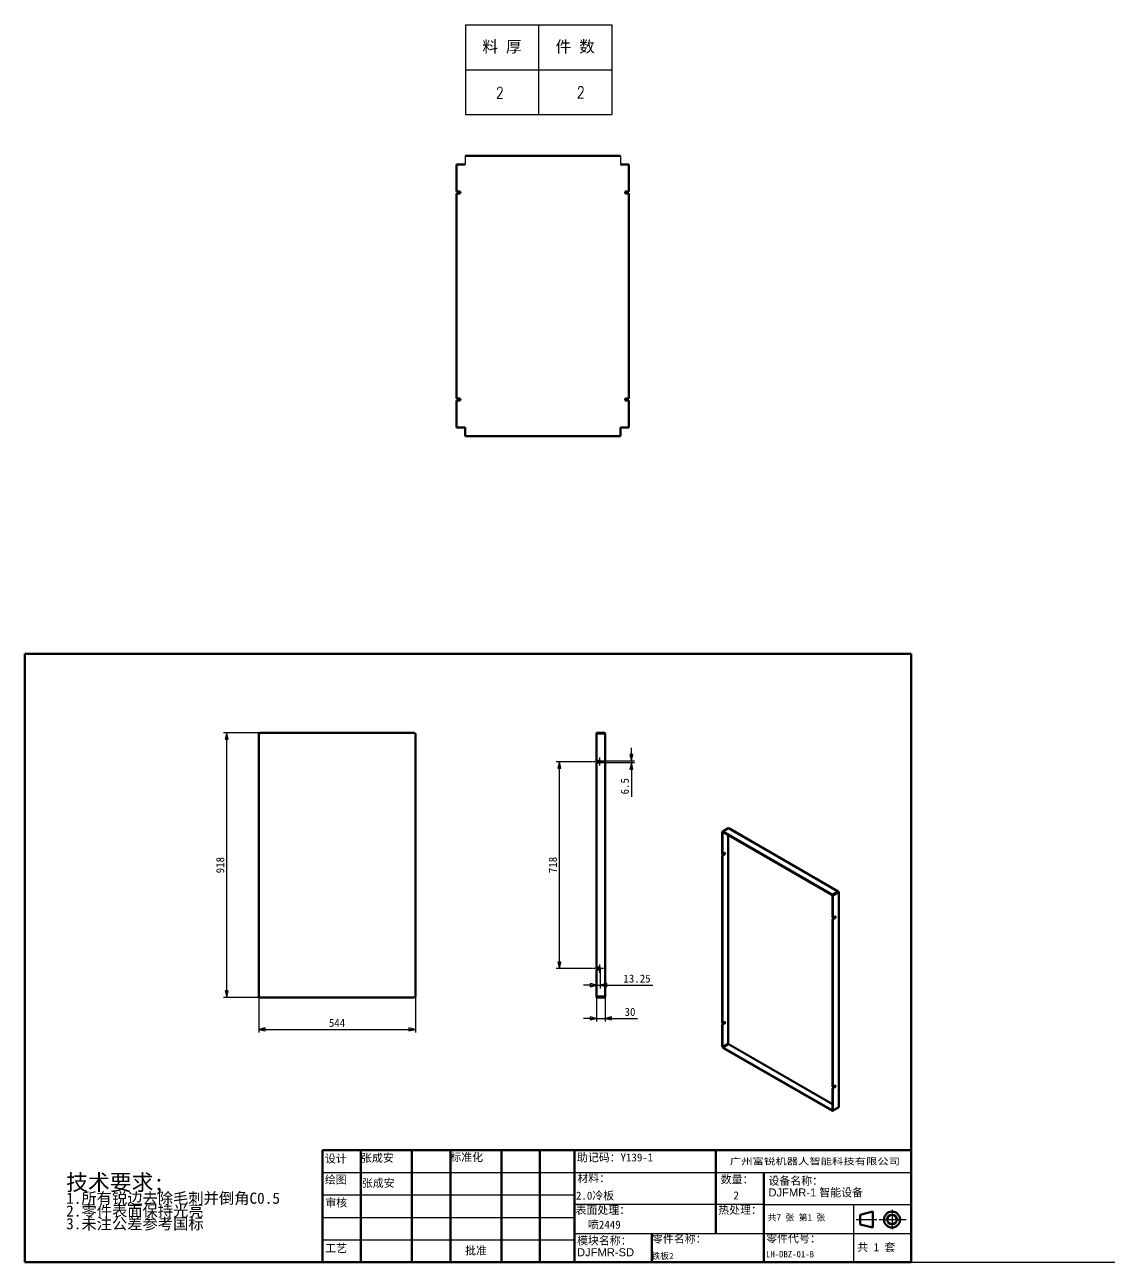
# Model space of a CAD drawing. Header units: millimetres. Extents: x 1521 to 290450, y -90694 to 6693.
# Drawn here: x 1521 to 5286, y 2398 to 6693 of the extents above; entities that cross this region are included whole.
import ezdxf
from ezdxf.enums import TextEntityAlignment as Align

# ---------------------------------------------------------------- set-up
doc = ezdxf.new("R2010")
doc.units = ezdxf.units.MM
doc.linetypes.add('CHAIN', pattern=[0.3543, 0.2362, -0.0295, 0.0591, -0.0295])
doc.layers.add('中心标记 (ISO)', color=1, linetype='Continuous', lineweight=25, true_color=0xff0000)
doc.layers.add('尺寸 (ISO)', color=5, linetype='Continuous', lineweight=25, true_color=0x0000ff)
for name, color, linetype, lineweight in [('可见 (ISO)', 7, 'Continuous', 50), ('可见窄的 (ISO)', 7, 'Continuous', 35), ('图框 (ISO)', 7, 'Continuous', 70), ('标题 (ISO)', 7, 'Continuous', 50), ('符号 (ISO)', 7, 'Continuous', 25)]:
    doc.layers.add(name, color=color, linetype=linetype, lineweight=lineweight)
doc.styles.add('DIM', font='romans.shx', dxfattribs={"width": 0.8, "bigfont": 'bigfont.shx'})
doc.styles.get("Standard").update_dxf_attribs({"font": 'arial.ttf'})
doc.styles.add('文本样式126', font='simfang.ttf', dxfattribs={"width": 1.3})
doc.styles.add('文本样式19', font='tahoma.ttf')
doc.styles.add('文本样式91', font='simfang.ttf')
doc.styles.add('注释文本 (ISO)', font='simfang.ttf')
doc.dimstyles.new('默认 (GB)', dxfattribs={"dimscale": 11.111111, "dimtxt": 2.5, "dimasz": 2, "dimexe": 1, "dimexo": 0, "dimgap": 0.75, "dimtad": 1, "dimtoh": 1, "dimrnd": 1e-08, "dimdsep": 46, "dimtxsty": '注释文本 (ISO)', "dimblk": 'Filled-2', "dimcen": 0.09, "dimdle": 10, "dimclrd": 256, "dimclre": 256, "dimclrt": 256, "dimaunit": 1, "dimadec": 3, "dimazin": 2, "dimtfac": 0.52, "dimtmove": 0, "dimatfit": 3, "dimldrblk": 'Filled-1', "dimfxl": 0, "dimtolj": 1, "dimlwd": -1, "dimlwe": -1, "dimarcsym": 0})

# ---------------------------------------------------------------- blocks, each defined once
blk = doc.blocks.new('图框 A3-A4')
at = {"layer": '图框 (ISO)'}
for p, q in [((287, 200), (10, 200)), ((10, 200), (10, 10)), ((287, 10), (287, 200)), ((10, 10), (287, 10))]:
    blk.add_line(p, q, dxfattribs=at)
blk = doc.blocks.new('标题栏 GB1')
at = {"layer": '标题 (ISO)'}
for p, q in [((194.57, 65.23), (194.57, 72.23)), ((194.57, 72.23), (378.57, 72.23)), ((206.57, 65.23), (206.57, 72.23)), ((222.57, 65.23), (222.57, 72.23)), ((234.57, 65.23), (234.57, 72.23)), ((250.57, 65.23), (250.57, 72.23)), ((262.57, 65.23), (262.57, 72.23)), ((273.31, 65.23), (273.31, 72.23)), ((317.57, 65.23), (317.57, 72.23)), ((378.57, 72.23), (378.57, 65.23)), ((194.57, 37.23), (194.57, 65.23)), ((206.57, 37.23), (206.57, 65.23)), ((222.57, 44.23), (222.57, 65.23)), ((234.57, 37.23), (234.57, 65.23)), ((250.57, 37.23), (250.57, 65.23)), ((262.57, 37.23), (262.57, 65.23)), ((273.31, 65.23), (273.31, 37.23)), ((317.57, 55.23), (317.57, 65.23)), ((378.57, 65.23), (378.57, 37.23)), ((317.57, 55.23), (317.57, 46.23)), ((366.57, 53.06), (362.57, 52.06)), ((362.57, 52.06), (362.57, 49.06)), ((366.57, 48.06), (366.57, 53.06)), ((362.57, 49.06), (366.57, 48.06)), ((222.57, 44.23), (222.57, 37.23)), ((297.57, 46.23), (297.57, 37.23)), ((378.57, 37.23), (194.57, 37.23))]:
    blk.add_line(p, q, dxfattribs=at)
at = {"layer": '标题 (ISO)', "lineweight": 25}
for p, q in [((194.57, 65.23), (273.31, 65.23)), ((273.31, 65.23), (378.57, 65.23)), ((194.57, 58.23), (273.31, 58.23)), ((332.57, 55.23), (273.31, 55.23)), ((332.57, 55.23), (378.57, 55.23)), ((360.57, 55.23), (360.57, 46.23)), ((194.57, 51.23), (273.31, 51.23)), ((361.32, 50.56), (367.88, 50.56)), ((368.55, 50.56), (370.07, 50.56)), ((370.07, 50.56), (376.97, 50.56)), ((372.58, 53.56), (372.58, 47.56)), ((194.57, 44.23), (273.31, 44.23)), ((273.31, 46.23), (378.57, 46.23)), ((360.57, 46.23), (360.57, 37.23))]:
    blk.add_line(p, q, dxfattribs=at)
at = {"layer": '标题 (ISO)', "lineweight": 50}
blk.add_line((332.57, 65.23), (332.57, 37.23), dxfattribs=at)
at = {"layer": '标题 (ISO)'}
for radius in [2.5, 1.5]:
    blk.add_circle((372.57, 50.56), radius, dxfattribs=at)
at = {"layer": '标题 (ISO)', "style": '文本样式126', "width": 1.3}
blk.add_text('广州富锐机器人智能科技有限公司', height=2, dxfattribs=at).set_placement((348.5, 68.73), align=Align.MIDDLE_CENTER)
at = {"layer": '标题 (ISO)', "char_height": 2.5, "style": '注释文本 (ISO)'}
for s, insert, attachment_point in [('\\f仿宋|b0|i0;设计', (195.38, 70.83), 1), ('张成安', (206.66, 71.05), 1), ('\\f仿宋|b0|i0;标准化', (234.57, 71.28), 1), ('助记码：Y139-1', (274.11, 71.21), 1), ('\\f仿宋|b0|i0;绘图', (195.35, 64.28), 1), ('张成安', (206.92, 63.22), 1), ('\\f仿宋|b0|i0;材料：', (274.24, 64.72), 1), ('\\f仿宋|b0|i0;数量：', (319.04, 64.37), 1), ('\\f仿宋|b0|i0;审核', (195.48, 57.07), 1), ('\\f仿宋|b0|i0;热处理：', (318.29, 54.82), 1), ('\\f仿宋|b0|i0;零件名称：', (297.57, 45.8), 1), ('\\f仿宋|b0|i0;零件代号：', (333.25, 45.9), 1), ('\\f仿宋|b0|i0;批准', (242.57, 40.73), 5)]:
    blk.add_mtext(s, dxfattribs=dict(at, insert=insert, attachment_point=attachment_point))
at = {"layer": '标题 (ISO)', "char_height": 2.5, "attachment_point": 1, "line_spacing_factor": 0.872369, "style": '注释文本 (ISO)'}
for s, insert in [('设备名称：\\P\\fArial|b0|i0;\\H2.5000;DJFMR-1 智能设备', (333.96, 63.91)), ('模块名称：\\P\\fArial|b0|i0;\\H2.5000;DJFMR-SD', (274.14, 45.23))]:
    blk.add_mtext(s, dxfattribs=dict(at, insert=insert))
at = {"layer": '标题 (ISO)', "char_height": 2.5, "attachment_point": 1, "style": '注释文本 (ISO)'}
for s, insert, width in [('\\f仿宋|b0|i0;表面处理：', (273.7, 54.78), 18.7135), ('\\f仿宋|b0|i0;工艺', (195.45, 42.85), 7.4854), ('  共 1 套', (358.32, 43.18), 17.7919)]:
    blk.add_mtext(s, dxfattribs=dict(at, insert=insert, width=width))
at = {"layer": '标题 (ISO)', "insert": (333.72, 52.22), "char_height": 2, "width": 27.2374, "attachment_point": 1, "line_spacing_factor": 0.856364, "style": '注释文本 (ISO)'}
blk.add_mtext('\\f仿宋|b0|i0;\\H2.0000;共7 张 第1 张', dxfattribs=at)
at = {"layer": '标题 (ISO)'}
for tag, p, height, style in [('材料_001', (273.82, 56.78), 2.5, '注释文本 (ISO)'), ('零件代号_001', (297.34, 38.19), 2, '文本样式91'), ('描述_001', (333.22, 38.74), 2, '文本样式91')]:
    blk.add_attdef(tag, p, '', height=height, dxfattribs=dict(at, style=style))
at = {"layer": '标题 (ISO)', "style": '文本样式91'}
blk.add_attdef('热处理', text='', height=2, dxfattribs=at).set_placement((318.2, 50.63), align=Align.TOP_LEFT)
at = {"layer": '标题 (ISO)', "style": '文本样式19'}
for tag, p in [('工程核准人', (256.57, 40.73)), ('工程批准日期', (267.94, 40.73))]:
    blk.add_attdef(tag, text='', height=1, dxfattribs=at).set_placement(p, align=Align.MIDDLE_CENTER)
blk = doc.blocks.new('Filled-2')
at = {"color": 0}
for p, q in [((0, 0), (-1, 0.25)), ((-1, 0.25), (-1, -0.25)), ((-1, 0), (0, 0)), ((-1, -0.25), (0, 0))]:
    blk.add_line(p, q, dxfattribs=at)
at = {"color": 0, "flags": 128}
blk.add_lwpolyline([(-1, -0.25), (0, 0), (-1, 0.25), (-1, -0.25)], dxfattribs=at)
at = {"color": 0}
blk.add_solid([(-1, -0.25), (0, 0), (-1, 0.25), (-1, -0.25)], dxfattribs=at)
blk = doc.blocks.new('*D12')
at = {"layer": 'Defpoints', "color": 0, "transparency": 16777216}
for p in [(2333.2, 3320.4), (2877.2, 3320.4), (2877.2, 3206.3)]:
    blk.add_point(p, dxfattribs=at)
at = {"layer": '尺寸 (ISO)', "transparency": 16777216}
for p, q in [((2333.2, 3320.4), (2333.2, 3195.2)), ((2877.2, 3320.4), (2877.2, 3195.2)), ((2355.5, 3206.3), (2855, 3206.3))]:
    blk.add_line(p, q, dxfattribs=at)
at = {"layer": '尺寸 (ISO)', "transparency": 16777216, "xscale": 22.22222222222222, "yscale": 22.22222222222222, "zscale": 22.22222222222222, "rotation": 180}
blk.add_blockref('Filled-2', (2333.2, 3206.3), dxfattribs=at)
at = {"layer": '尺寸 (ISO)', "transparency": 16777216, "xscale": 22.22222222222222, "yscale": 22.22222222222222, "zscale": 22.22222222222222}
blk.add_blockref('Filled-2', (2877.2, 3206.3), dxfattribs=at)
at = {"layer": '尺寸 (ISO)', "transparency": 16777216, "insert": (2576.8, 3242.7), "char_height": 27.78, "attachment_point": 1, "style": '注释文本 (ISO)'}
blk.add_mtext('\\A1;544', dxfattribs=at)
blk = doc.blocks.new('Filled-1')
at = {"color": 0}
for p, q in [((0, 0), (-1, 0.125)), ((-1, 0.125), (-1, -0.125)), ((-1, 0), (0, 0)), ((-1, -0.125), (0, 0))]:
    blk.add_line(p, q, dxfattribs=at)
at = {"color": 0, "flags": 128}
blk.add_lwpolyline([(-1, -0.125), (0, 0), (-1, 0.125), (-1, -0.125)], dxfattribs=at)
at = {"color": 0}
blk.add_solid([(-1, -0.125), (0, 0), (-1, 0.125), (-1, -0.125)], dxfattribs=at)
blk = doc.blocks.new('*D13')
at = {"layer": 'Defpoints', "color": 0, "transparency": 16777216}
for p in [(2222.1, 4235.4), (2336.2, 4235.4), (2336.2, 3317.4)]:
    blk.add_point(p, dxfattribs=at)
at = {"layer": '尺寸 (ISO)', "transparency": 16777216}
for p, q in [((2336.2, 4235.4), (2211, 4235.4)), ((2222.1, 3339.6), (2222.1, 4213.2)), ((2336.2, 3317.4), (2211, 3317.4))]:
    blk.add_line(p, q, dxfattribs=at)
at = {"layer": '尺寸 (ISO)', "transparency": 16777216, "xscale": 22.22222222222222, "yscale": 22.22222222222222, "zscale": 22.22222222222222}
for p, rotation in [((2222.1, 4235.4), 90), ((2222.1, 3317.4), 270)]:
    blk.add_blockref('Filled-2', p, dxfattribs=dict(at, rotation=rotation))
at = {"layer": '尺寸 (ISO)', "transparency": 16777216, "insert": (2185.7, 3747.9), "char_height": 27.78, "attachment_point": 1, "rotation": 90, "style": '注释文本 (ISO)'}
blk.add_mtext('\\A1;918', dxfattribs=at)
blk = doc.blocks.new('*D14')
at = {"layer": 'Defpoints', "color": 0, "transparency": 16777216}
for p in [(3506, 3319.9), (3536, 3320.4), (3506, 3244.5)]:
    blk.add_point(p, dxfattribs=at)
at = {"layer": '尺寸 (ISO)', "transparency": 16777216}
for p, q in [((3506, 3319.9), (3506, 3233.4)), ((3536, 3320.4), (3536, 3233.4)), ((3483.8, 3244.5), (3461.5, 3244.5)), ((3506, 3244.5), (3536, 3244.5)), ((3558.2, 3244.5), (3648, 3244.5))]:
    blk.add_line(p, q, dxfattribs=at)
at = {"layer": '尺寸 (ISO)', "transparency": 16777216, "xscale": 22.22222222222222, "yscale": 22.22222222222222, "zscale": 22.22222222222222}
blk.add_blockref('Filled-2', (3506, 3244.5), dxfattribs=at)
at = {"layer": '尺寸 (ISO)', "transparency": 16777216, "xscale": 22.22222222222222, "yscale": 22.22222222222222, "zscale": 22.22222222222222, "rotation": 180}
blk.add_blockref('Filled-2', (3536, 3244.5), dxfattribs=at)
at = {"layer": '尺寸 (ISO)', "transparency": 16777216, "insert": (3603.5, 3281), "char_height": 27.78, "attachment_point": 1, "style": '注释文本 (ISO)'}
blk.add_mtext('\\A1;30', dxfattribs=at)
blk = doc.blocks.new('*D15')
at = {"layer": 'Defpoints', "color": 0, "transparency": 16777216}
for p in [(3519.2, 3417.4), (3506, 3362.5), (3519.2, 3359.8)]:
    blk.add_point(p, dxfattribs=at)
at = {"layer": '尺寸 (ISO)', "transparency": 16777216}
for p, q in [((3519.2, 3417.4), (3519.2, 3348.7)), ((3483.8, 3359.8), (3461.5, 3359.8)), ((3506, 3359.8), (3519.2, 3359.8)), ((3541.5, 3359.8), (3702.2, 3359.8))]:
    blk.add_line(p, q, dxfattribs=at)
at = {"layer": '尺寸 (ISO)', "transparency": 16777216, "xscale": 22.22222222222222, "yscale": 22.22222222222222, "zscale": 22.22222222222222}
blk.add_blockref('Filled-2', (3506, 3359.8), dxfattribs=at)
at = {"layer": '尺寸 (ISO)', "transparency": 16777216, "xscale": 22.22222222222222, "yscale": 22.22222222222222, "zscale": 22.22222222222222, "rotation": 180}
blk.add_blockref('Filled-2', (3519.2, 3359.8), dxfattribs=at)
at = {"layer": '尺寸 (ISO)', "transparency": 16777216, "insert": (3599.4, 3396.4), "char_height": 27.78, "attachment_point": 1, "style": '注释文本 (ISO)'}
blk.add_mtext('\\A1;13.25', dxfattribs=at)
blk = doc.blocks.new('*D16')
at = {"layer": 'Defpoints', "color": 0, "transparency": 16777216}
for p in [(3377.1, 4135.4), (3488.2, 4135.4), (3488.2, 3417.4)]:
    blk.add_point(p, dxfattribs=at)
at = {"layer": '尺寸 (ISO)', "transparency": 16777216}
for p, q in [((3488.2, 4135.4), (3366, 4135.4)), ((3377.1, 3439.6), (3377.1, 4113.2)), ((3488.2, 3417.4), (3366, 3417.4))]:
    blk.add_line(p, q, dxfattribs=at)
at = {"layer": '尺寸 (ISO)', "transparency": 16777216, "xscale": 22.22222222222222, "yscale": 22.22222222222222, "zscale": 22.22222222222222}
for p, rotation in [((3377.1, 4135.4), 90), ((3377.1, 3417.4), 270)]:
    blk.add_blockref('Filled-2', p, dxfattribs=dict(at, rotation=rotation))
at = {"layer": '尺寸 (ISO)', "transparency": 16777216, "insert": (3340.7, 3748.4), "char_height": 27.78, "attachment_point": 1, "rotation": 90, "style": '注释文本 (ISO)'}
blk.add_mtext('\\A1;718', dxfattribs=at)
blk = doc.blocks.new('*D17')
at = {"layer": 'Defpoints', "color": 0, "transparency": 16777216}
for p in [(3516, 4138.6), (3516, 4132.1), (3627.1, 4132.1)]:
    blk.add_point(p, dxfattribs=at)
at = {"layer": '尺寸 (ISO)', "transparency": 16777216}
for p, q in [((3627.1, 4160.9), (3627.1, 4183.1)), ((3516, 4138.6), (3638.2, 4138.6)), ((3516, 4132.1), (3638.2, 4132.1)), ((3627.1, 4138.6), (3627.1, 4132.1)), ((3627.1, 4109.9), (3627.1, 4013.3))]:
    blk.add_line(p, q, dxfattribs=at)
at = {"layer": '尺寸 (ISO)', "transparency": 16777216, "xscale": 22.22222222222222, "yscale": 22.22222222222222, "zscale": 22.22222222222222}
for p, rotation in [((3627.1, 4138.6), 270), ((3627.1, 4132.1), 90)]:
    blk.add_blockref('Filled-2', p, dxfattribs=dict(at, rotation=rotation))
at = {"layer": '尺寸 (ISO)', "transparency": 16777216, "insert": (3590.5, 4021.7), "char_height": 27.78, "attachment_point": 1, "rotation": 90, "style": '注释文本 (ISO)'}
blk.add_mtext('\\A1;6.5', dxfattribs=at)
blk = doc.blocks.new('加工')
at = {"layer": '符号 (ISO)', "insert": (-36.68, 11.05), "char_height": 2.5, "width": 80.4946, "attachment_point": 1, "line_spacing_factor": 0.683636, "style": '注释文本 (ISO)'}
blk.add_mtext('{\\H2x;技术要求;\\P\\H0.7x;1.所有锐边去除毛刺并倒角C0.5\\H2.12498x; \\H0.47059x;\\P2.零件表面保持光亮\\H1.84035x; \\H0.54337x;\\P3.未注公差参考国标\\H1.80945x; }', dxfattribs=at)
blk = doc.blocks.new('*T23')
at = {"color": 0, "linetype": 'ByBlock', "lineweight": -2, "transparency": 16777216}
for p, q in [((0, 0), (127, 0)), ((0, 0), (0, -78)), ((63.5, 0), (63.5, -78)), ((127, 0), (127, -78)), ((0, -39), (127, -39)), ((0, -78), (127, -78))]:
    blk.add_line(p, q, dxfattribs=at)
at = {"color": 0, "transparency": 16777216, "char_height": 10, "width": 60.5, "attachment_point": 5}
for s, insert in [('{\\fSimSun|b0|i0|c134|p2;料 厚}', (31.75, -19.5)), ('{\\fSimSun|b0|i0|c134|p2;件 数}', (95.25, -19.5))]:
    blk.add_mtext(s, dxfattribs=dict(at, insert=insert))
blk = doc.blocks.new('拆图参数')
blk.add_blockref('*T23', (-63.5, 78))
at = {"style": 'DIM', "width": 0.8}
blk.add_attdef('6', text='', height=10, dxfattribs=at).set_placement((-37.1, 18.9), align=Align.MIDDLE_LEFT)
blk.add_attdef('1', text='', height=10, dxfattribs=at).set_placement((36.6, 19.3), align=Align.MIDDLE_CENTER)

msp = doc.modelspace()

# ---------------------------------------------------------------- linework, layer by layer
for p, q in [((3049.9169, 6237.4717), (3049.9169, 6207.9717)), ((3588.9169, 6237.4717), (3588.9169, 6207.9717)), ((1520.9678, 2398.204), (20157.7251, 2398.204))]:
    msp.add_line(p, q)
at = {"layer": '中心标记 (ISO)', "linetype": 'CHAIN', "ltscale": 4.214154}
for p, q in [((3530.3479, 4135.3814), (3488.209, 4135.3814)), ((3530.3479, 3417.3814), (3488.209, 3417.3814))]:
    msp.add_line(p, q, dxfattribs=at)
at = {"layer": '中心标记 (ISO)', "linetype": 'CHAIN', "ltscale": 2.872371}
for p, q in [((3515.9868, 4149.7426), (3515.9868, 4121.0203)), ((3515.9868, 3431.7426), (3515.9868, 3403.0203))]:
    msp.add_line(p, q, dxfattribs=at)
at = {"layer": '可见 (ISO)'}
for p, q in [((3020.4169, 6207.9717), (3049.9169, 6207.9717)), ((3588.9169, 6207.9717), (3618.4169, 6207.9717)), ((3020.4169, 6113.7217), (3030.4169, 6113.7217)), ((3030.4169, 6107.2217), (3020.4169, 6107.2217)), ((3618.4169, 6113.7217), (3608.4169, 6113.7217)), ((3608.4169, 6107.2217), (3618.4169, 6107.2217)), ((3020.4169, 5395.7217), (3030.4169, 5395.7217)), ((3030.4169, 5389.2217), (3020.4169, 5389.2217)), ((3618.4169, 5395.7217), (3608.4169, 5395.7217)), ((3608.4169, 5389.2217), (3618.4169, 5389.2217)), ((3049.9169, 5294.9717), (3020.4169, 5294.9717)), ((3049.9169, 5265.4717), (3049.9169, 5294.9717)), ((3588.9169, 5294.9717), (3588.9169, 5265.4717)), ((3618.4169, 5294.9717), (3588.9169, 5294.9717)), ((2334.7284, 4232.8208), (2333.2284, 4232.8208)), ((2333.2284, 4232.8208), (2333.2284, 4232.3814)), ((2336.2284, 4232.3814), (2333.2284, 4232.3814)), ((2333.2284, 3320.3814), (2333.2284, 4232.3814)), ((2334.7284, 4232.3814), (2334.7284, 4232.8208)), ((2336.2284, 4235.3814), (2335.789, 4235.3814)), ((2335.789, 4233.8814), (2335.789, 4235.3814)), ((2336.2284, 4233.8814), (2335.789, 4233.8814)), ((2336.2284, 4235.3814), (2336.2284, 4232.3814)), ((2336.2284, 4235.3814), (2874.2284, 4235.3814)), ((2874.2284, 4232.3814), (2874.2284, 4235.3814)), ((2874.6677, 4235.3814), (2874.2284, 4235.3814)), ((2874.2284, 4233.8814), (2874.6677, 4233.8814)), ((2877.2284, 4232.3814), (2874.2284, 4232.3814)), ((2874.6677, 4233.8814), (2874.6677, 4235.3814)), ((2875.7284, 4232.3814), (2875.7284, 4232.8208)), ((2875.7284, 4232.8208), (2877.2284, 4232.8208)), ((2877.2284, 4232.3814), (2877.2284, 4232.8208)), ((2877.2284, 4232.3814), (2877.2284, 3320.3814)), ((3532.9868, 4235.3814), (3505.9868, 4235.3814)), ((3505.9868, 4233.8814), (3505.9868, 4235.3814)), ((3532.9868, 4233.8814), (3505.9868, 4233.8814)), ((3505.9868, 4138.6314), (3505.9868, 4232.8208)), ((3505.9868, 4232.8208), (3532.9868, 4232.8208)), ((3532.9868, 4233.8814), (3532.9868, 4235.3814)), ((3532.9868, 4232.8208), (3532.9868, 4232.3814)), ((3535.9868, 4232.3814), (3532.9868, 4232.3814)), ((3535.9868, 4232.3814), (3535.9868, 3320.3814)), ((3505.9868, 4138.6314), (3515.9868, 4138.6314)), ((3515.9868, 4132.1314), (3505.9868, 4132.1314)), ((3505.9868, 3420.6314), (3505.9868, 4132.1314)), ((3944.1821, 3893.2018), (3942.3714, 3892.1591)), ((3942.3714, 3892.1591), (3942.3714, 3815.1549)), ((3943.4321, 3891.5483), (3942.3714, 3892.1591)), ((3944.185, 3891.9819), (3943.4321, 3891.5483)), ((3943.4321, 3891.5483), (3943.4321, 3814.5441)), ((3944.1821, 3893.2099), (3963.274, 3904.2042)), ((4325.2269, 3673.7808), (3944.1821, 3893.2099)), ((3944.1821, 3891.9836), (3944.1821, 3893.2099)), ((4325.2269, 3672.5545), (3944.1821, 3891.9836)), ((3963.274, 3904.2042), (3963.5846, 3904.0253)), ((3965.0817, 3904.1724), (4345.5052, 3685.1011)), ((3942.3714, 3815.1549), (3943.4321, 3814.5441)), ((3942.3714, 3809.8408), (3949.4425, 3813.9128)), ((3943.4321, 3809.23), (3942.3714, 3809.8408)), ((3942.3714, 3809.8408), (3942.3714, 3228.156)), ((3943.4321, 3814.5441), (3950.5032, 3818.616)), ((3950.5032, 3813.302), (3943.4321, 3809.23)), ((3943.4321, 3809.23), (3943.4321, 3227.5453)), ((4344.3187, 3684.7751), (4325.2269, 3673.7808)), ((4344.3187, 3683.5488), (4325.2269, 3672.5545)), ((4325.2269, 3672.5545), (4325.2269, 3673.7808)), ((4345.0687, 3682.2497), (4325.9769, 3671.2554)), ((4325.9769, 3594.2512), (4325.9769, 3671.2554)), ((4325.9769, 3671.2554), (4327.0375, 3670.6446)), ((4327.0375, 3670.6446), (4346.1294, 3681.6389)), ((4327.0375, 3593.6404), (4327.0375, 3670.6446)), ((4344.0081, 3684.954), (4344.3187, 3684.7751)), ((4344.3187, 3683.5488), (4344.3187, 3684.7751)), ((4345.0687, 3683.1121), (4346.1294, 3683.7229)), ((4345.0687, 3682.2497), (4346.1294, 3681.6389)), ((4346.1294, 3681.6389), (4346.1294, 3681.2797)), ((4347.0081, 3682.5013), (4347.0081, 2936.8984)), ((4325.9769, 3594.2512), (4327.0375, 3593.6404)), ((4325.9769, 3588.9372), (4333.0479, 3593.0091)), ((4327.0375, 3588.3264), (4325.9769, 3588.9372)), ((4325.9769, 3007.2524), (4325.9769, 3588.9372)), ((4327.0375, 3593.6404), (4334.1086, 3597.7124)), ((4334.1086, 3592.3983), (4327.0375, 3588.3264)), ((4327.0375, 3006.6416), (4327.0375, 3588.3264)), ((3505.9868, 3420.6314), (3515.9868, 3420.6314)), ((3515.9868, 3414.1314), (3505.9868, 3414.1314)), ((3505.9868, 3319.9421), (3505.9868, 3414.1314)), ((2333.2284, 3320.3814), (2336.2284, 3320.3814)), ((2333.2284, 3320.3814), (2333.2284, 3319.9421)), ((2334.7284, 3319.9421), (2333.2284, 3319.9421)), ((2334.7284, 3320.3814), (2334.7284, 3319.9421)), ((2336.2284, 3318.8814), (2335.789, 3318.8814)), ((2335.789, 3318.8814), (2335.789, 3317.3814)), ((2335.789, 3317.3814), (2336.2284, 3317.3814)), ((2336.2284, 3320.3814), (2336.2284, 3317.3814)), ((2874.2284, 3317.3814), (2336.2284, 3317.3814)), ((2874.2284, 3320.3814), (2877.2284, 3320.3814)), ((2874.2284, 3317.3814), (2874.2284, 3320.3814)), ((2874.2284, 3318.8814), (2874.6677, 3318.8814)), ((2874.2284, 3317.3814), (2874.6677, 3317.3814)), ((2874.6677, 3318.8814), (2874.6677, 3317.3814)), ((2875.7284, 3320.3814), (2875.7284, 3319.9421)), ((2875.7284, 3319.9421), (2877.2284, 3319.9421)), ((2877.2284, 3319.9421), (2877.2284, 3320.3814)), ((3532.9868, 3319.9421), (3505.9868, 3319.9421)), ((3532.9868, 3318.8814), (3505.9868, 3318.8814)), ((3505.9868, 3318.8814), (3505.9868, 3317.3814)), ((3505.9868, 3317.3814), (3532.9868, 3317.3814)), ((3532.9868, 3320.3814), (3535.9868, 3320.3814)), ((3532.9868, 3320.3814), (3532.9868, 3319.9421)), ((3532.9868, 3318.8814), (3532.9868, 3317.3814)), ((3942.3714, 3228.156), (3943.4321, 3227.5453)), ((3942.3714, 3222.842), (3949.4425, 3226.9139)), ((3943.4321, 3222.2312), (3942.3714, 3222.842)), ((3942.3714, 3222.842), (3942.3714, 3145.8378)), ((3943.4321, 3227.5453), (3950.5032, 3231.6172)), ((3950.5032, 3226.3032), (3943.4321, 3222.2312)), ((3943.4321, 3222.2312), (3943.4321, 3145.227)), ((3943.4321, 3145.227), (3942.3714, 3145.8378)), ((3962.524, 3156.2213), (3943.4321, 3145.227)), ((3963.274, 3154.9222), (3944.1821, 3143.9279)), ((3944.1821, 3143.9279), (4325.2269, 2924.4988)), ((3944.1821, 3143.9279), (3944.1821, 3142.7016)), ((3944.1821, 3142.7016), (4325.2269, 2923.2725)), ((3962.524, 3156.5804), (3962.524, 3156.2213)), ((3963.5846, 3154.7433), (3963.274, 3154.9222)), ((4325.9769, 3007.2524), (4327.0375, 3006.6416)), ((4327.0375, 3006.6416), (4334.1086, 3010.7135)), ((4325.9769, 3001.9383), (4333.0479, 3006.0103)), ((4327.0375, 3001.3275), (4325.9769, 3001.9383)), ((4325.9769, 2924.9341), (4325.9769, 3001.9383)), ((4334.1086, 3005.3995), (4327.0375, 3001.3275)), ((4327.0375, 2924.3233), (4327.0375, 3001.3275)), ((4325.2269, 2923.2725), (4344.3187, 2934.2668)), ((4325.9798, 2924.9324), (4325.2269, 2924.4988)), ((4325.2269, 2924.4988), (4325.2269, 2923.2725)), ((4325.9769, 2924.9341), (4327.0375, 2924.3233)), ((4346.1294, 2935.3176), (4327.0375, 2924.3233)), ((4344.3187, 2934.2749), (4344.3187, 2934.2668)), ((4346.1294, 2935.6768), (4346.1294, 2935.3176))]:
    msp.add_line(p, q, dxfattribs=at)
for points in [[(3049.9169, 6237.4717), (3588.9169, 6237.4717)], [(3020.4169, 6113.7217), (3020.4169, 6207.9717)], [(3618.4169, 6207.9717), (3618.4169, 6113.7217)], [(3020.4169, 5395.7217), (3020.4169, 6107.2217)], [(3618.4169, 6107.2217), (3618.4169, 5395.7217)], [(3020.4169, 5294.9717), (3020.4169, 5389.2217)], [(3618.4169, 5389.2217), (3618.4169, 5294.9717)], [(3588.9169, 5265.4717), (3049.9169, 5265.4717)]]:
    msp.add_lwpolyline(points, dxfattribs=at)
for centre, radius, start, end in [((3030.4169, 6110.4717), 3.25, 270, 90), ((3608.4169, 6110.4717), 3.25, 90, 270), ((3030.4169, 5392.4717), 3.25, 270, 90), ((3608.4169, 5392.4717), 3.25, 90, 270), ((3532.9868, 4232.3814), 3, 0, 90), ((3532.9868, 4232.3814), 1.5, 0, 90), ((3515.9868, 4135.3814), 3.25, 270, 90), ((3515.9868, 3417.3814), 3.25, 270, 90), ((3532.9868, 3320.3814), 3, 270, 0), ((3532.9868, 3320.3814), 1.5, 270, 0)]:
    msp.add_arc(centre, radius, start, end, dxfattribs=at)
for centre, major_axis, ratio, start_param, end_param in [((3963.5846, 3901.5726), (1.4971, 2.5998), 0.578093116, 0, 0.783464455), ((3949.4425, 3816.5698), (1.6219, 2.8164), 0.578093116, 3.925057109, 5.951403982), ((3950.5032, 3815.959), (1.6219, 2.8164), 0.578093116, 3.925057109, 7.066649762), ((4344.0081, 3682.5013), (1.4971, 2.5998), 0.578093116, 5.495853435, 7.066649762), ((4344.0081, 3682.5013), (0.7485, 1.2999), 0.578093116, 5.495853435, 6.769398401), ((4344.0081, 3682.5013), (1.5, 0), 0.575861701, 5.796225713, 7.068583471), ((4344.0081, 3682.5013), (3, 0), 0.575861701, 5.497787144, 7.068583471), ((4333.0479, 3595.6661), (1.6219, 2.8164), 0.578093116, 3.925057109, 5.951403982), ((4334.1086, 3595.0553), (1.6219, 2.8164), 0.578093116, 3.925057109, 7.066649762), ((3949.4425, 3229.571), (1.6219, 2.8164), 0.578093116, 3.925057109, 5.951403982), ((3950.5032, 3228.9602), (1.6219, 2.8164), 0.578093116, 3.925057109, 7.066649762), ((3963.5846, 3155.9696), (-1.5, 0), 0.575861701, 3.926990817, 5.497787144), ((3963.5846, 3155.9696), (-0.7485, -1.2999), 0.578093116, 0.783464455, 2.354260782), ((4333.0479, 3008.6673), (1.6219, 2.8164), 0.578093116, 3.925057109, 5.951403982), ((4334.1086, 3008.0565), (1.6219, 2.8164), 0.578093116, 3.925057109, 7.066649762), ((4344.0081, 2936.8984), (3, 0), 0.575861701, 5.497787144, 6.283185307)]:
    msp.add_ellipse(centre, major_axis=major_axis, ratio=ratio, start_param=start_param, end_param=end_param, dxfattribs=at)
at = {"layer": '可见窄的 (ISO)'}
for p, q in [((3962.524, 3156.5804), (3962.524, 3881.4212)), ((4344.0081, 3684.954), (3963.5846, 3904.0253)), ((3964.6453, 3880.1996), (3964.6453, 3156.5804)), ((3950.5032, 3813.302), (3949.4425, 3813.9128)), ((4345.0687, 3683.1121), (4344.3146, 3683.5464)), ((4345.0687, 3682.2497), (4345.0687, 3683.1121)), ((4346.1294, 2935.6768), (4346.1294, 3681.2797)), ((4334.1086, 3592.3983), (4333.0479, 3593.0091)), ((3950.5032, 3226.3032), (3949.4425, 3226.9139)), ((4325.9769, 2946.0555), (3963.5846, 3154.7433)), ((3964.6453, 3156.5804), (4325.9769, 2948.5034)), ((4334.1086, 3005.3995), (4333.0479, 3006.0103))]:
    msp.add_line(p, q, dxfattribs=at)

# ---------------------------------------------------------------- block references
for name, p, xscale, yscale, zscale, values in [('拆图参数', (3304.9941, 6380.7603), 4, 4, 4, {'1': '2', '6': '2'}), ('标题栏 GB1', (392.3995, 1984.5906), 11.11111111111111, 11.11111111111111, 11.11111111111111, {'零件代号_001': '铁板2', '描述_001': 'LH-DBZ-01-B', '材料_001': '2.0冷板'})]:
    msp.add_blockref(name, p, dxfattribs=dict(xscale=xscale, yscale=yscale, zscale=zscale)).add_auto_attribs(values)
at = {"xscale": 11.11111111111111, "yscale": 11.11111111111111, "zscale": 11.11111111111111}
for name, p in [('图框 A3-A4', (1409.8566, 2287.0929)), ('加工', (2072.3801, 2580.4507))]:
    msp.add_blockref(name, p, dxfattribs=at)

# ---------------------------------------------------------------- texts
at = {"layer": '符号 (ISO)', "insert": (3981.6968, 2644.1238), "char_height": 27.77778, "attachment_point": 1, "style": '注释文本 (ISO)'}
msp.add_mtext('{2}', dxfattribs=at)
at = {"layer": '符号 (ISO)', "insert": (3476.5233, 2542.6485), "char_height": 27.77778, "width": 124.756336, "attachment_point": 1, "style": '注释文本 (ISO)'}
msp.add_mtext('{喷2449}', dxfattribs=at)

# ---------------------------------------------------------------- dimensions: what is measured, and where the dimension line sits
at = {"layer": '尺寸 (ISO)'}
for base, p1, p2, angle, override, picture, middle in [((2222.1173, 4235.3814), (2336.2284, 3317.3814), (2336.2284, 4235.3814), 90, {"dimtoh": 0, "dimdec": 2, "dimtp": 0, "dimtm": 0, "dimtdec": 2, "dimtofl": 0, "dimatfit": 1}, '*D13', (2222.1173, 3776.2703)), ((3627.0979, 4132.1314), (3515.9868, 4138.6314), (3515.9868, 4132.1314), 270, {"dimtoh": 0, "dimdec": 2, "dimtp": 0, "dimtm": 0, "dimtdec": 2, "dimtofl": 1, "dimatfit": 1}, '*D17', (3627.0979, 4049.9228)), ((3377.0979, 4135.3814), (3488.209, 3417.3814), (3488.209, 4135.3814), 90, {"dimtoh": 0, "dimdec": 2, "dimtp": 0, "dimtm": 0, "dimtdec": 2, "dimtofl": 0, "dimatfit": 1}, '*D16', (3377.0979, 3776.3814)), ((3505.9868, 3244.5312), (3535.9868, 3320.3814), (3505.9868, 3319.9421), 180, {"dimtoh": 0, "dimdec": 2, "dimtp": 0, "dimtm": 0, "dimtdec": 2, "dimtofl": 1, "dimatfit": 1}, '*D14', (3621.5892, 3244.5312))]:
    dim = msp.add_linear_dim(base=base, p1=p1, p2=p2, angle=angle, dimstyle='默认 (GB)', override=override, dxfattribs=at)
    dim.commit()
    dim.dimension.update_dxf_attribs({"geometry": picture, "text_midpoint": middle, "dimtype": 160})
for base, p1, p2, override, picture, middle in [((3519.2368, 3359.8435), (3505.9868, 3362.5326), (3519.2368, 3417.3814), {"dimtoh": 0, "dimdec": 2, "dimse1": 1, "dimtp": 0, "dimtm": 0, "dimtdec": 2, "dimtofl": 1, "dimatfit": 1}, '*D15', (3646.6045, 3359.8435)), ((2877.2284, 3206.2703), (2333.2284, 3320.3814), (2877.2284, 3320.3814), {"dimtoh": 0, "dimdec": 2, "dimtp": 0, "dimtm": 0, "dimtdec": 2, "dimtofl": 0, "dimatfit": 1}, '*D12', (2605.3395, 3206.2703))]:
    dim = msp.add_linear_dim(base=base, p1=p1, p2=p2, dimstyle='默认 (GB)', override=override, dxfattribs=at)
    dim.commit()
    dim.dimension.update_dxf_attribs({"geometry": picture, "text_midpoint": middle, "dimtype": 160})

doc.saveas('drawing.dxf')
